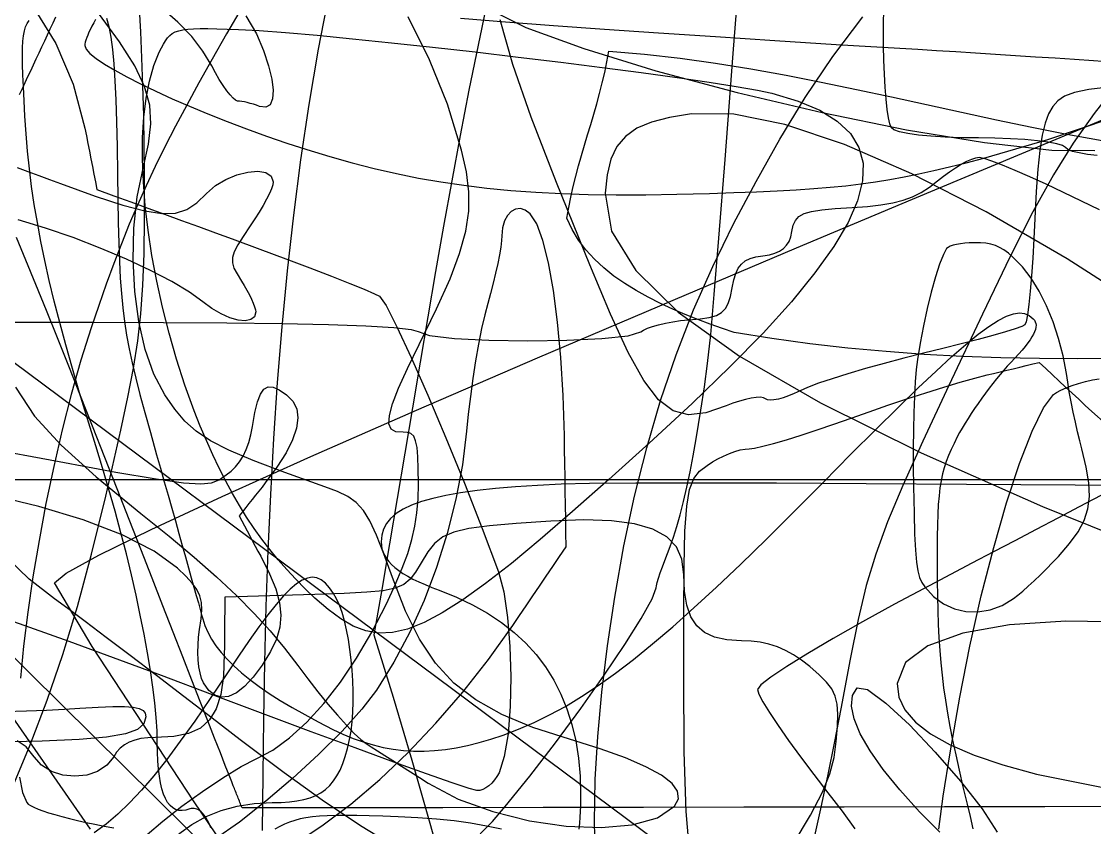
# Model space of a CAD drawing. Extents: x -75 to 75, y -75 to 75.
# Drawn here: x -56.88 to -23.46, y -10.71 to 14.38 of the extents above; entities that cross this region are included whole.
import ezdxf

# ---------------------------------------------------------------- set-up
doc = ezdxf.new("R2010")
doc.units = 0
for name, color, linetype in [('butterfly', 7, 'CONTINUOUS'), ('cat', 7, 'CONTINUOUS'), ('crosshair', 7, 'CONTINUOUS'), ('crown', 7, 'CONTINUOUS'), ('darth', 7, 'CONTINUOUS'), ('fallout', 7, 'CONTINUOUS'), ('heart', 7, 'CONTINUOUS'), ('hellokitty', 7, 'CONTINUOUS'), ('ironman', 7, 'CONTINUOUS'), ('jackskellington', 7, 'CONTINUOUS'), ('m4', 7, 'CONTINUOUS'), ('mushroom', 7, 'CONTINUOUS'), ('nes', 7, 'CONTINUOUS'), ('skullbones', 7, 'CONTINUOUS'), ('star', 7, 'CONTINUOUS'), ('stormtrooper', 7, 'CONTINUOUS')]:
    doc.layers.add(name, color=color, linetype=linetype)

msp = doc.modelspace()

# ---------------------------------------------------------------- linework, layer by layer
at = {"layer": 'butterfly', "color": 7}
for points in [[(-44.215016, -9.323375), (-43.274702, -9.820094), (-42.201143, -10.212646), (-41.058307, -10.495018), (-39.910151, -10.661204), (-38.820638, -10.705194), (-37.853724, -10.620987), (-37.073374, -10.402573), (-36.54355, -10.043939), (-36.417137, -9.81425), (-36.441267, -9.577231), (-36.617029, -9.332169), (-36.94555, -9.078361), (-37.427936, -8.815095), (-38.065292, -8.541664), (-38.858735, -8.257362), (-39.809372, -7.96148), (-40.951827, -7.590463), (-41.916914, -7.189501), (-42.728645, -6.736704), (-43.411021, -6.210176), (-43.98805, -5.588014), (-44.483737, -4.848332), (-44.922093, -3.969227), (-45.327121, -2.928806), (-45.593852, -2.183663), (-45.819356, -1.604456), (-46.023767, -1.164153), (-46.227235, -0.835714), (-46.449903, -0.592099), (-46.711904, -0.406267), (-47.033392, -0.251178), (-47.4345, -0.099799), (-48.679885, 0.347035), (-49.658422, 0.717406), (-50.414544, 1.036882), (-50.992667, 1.331019), (-51.437221, 1.625383), (-51.792629, 1.945541), (-52.103311, 2.317056), (-52.413699, 2.765493), (-52.752086, 3.405192), (-53.023033, 4.173409), (-53.223818, 5.041053), (-53.351698, 5.979041), (-53.403949, 6.95829), (-53.377815, 7.949712), (-53.270602, 8.924222), (-53.079563, 9.852739), (-52.916636, 10.566397), (-52.844141, 11.190865), (-52.880252, 11.773656), (-53.043139, 12.362265), (-53.350978, 13.004199), (-53.821937, 13.746965), (-54.474189, 14.638065)], [(-21.616908, 5.270785), (-24.315873, 6.993396), (-26.832946, 8.454063), (-29.148704, 9.643542), (-31.243722, 10.552591), (-33.098579, 11.171964), (-34.693843, 11.492425), (-36.010096, 11.50473), (-36.694793, 11.396503), (-37.258501, 11.250628), (-37.711939, 11.057241), (-38.065843, 10.806495), (-38.330928, 10.488535), (-38.517926, 10.093503), (-38.637557, 9.611555), (-38.700546, 9.032824), (-38.499841, 7.85784), (-37.746367, 6.628869), (-36.422711, 5.334782), (-34.511451, 3.964457), (-31.995169, 2.506766), (-28.856443, 0.950587), (-25.077864, -0.715213), (-20.642006, -2.501753)], [(-57.067526, 2.999125), (-56.468312, 2.099979), (-55.643509, 1.194712), (-54.553, 0.209417), (-53.156677, -0.929801), (-52.28104, -1.636474), (-51.500312, -2.291625), (-50.804809, -2.904642), (-50.184829, -3.484917), (-49.63068, -4.04184), (-49.132671, -4.584799), (-48.681098, -5.12318), (-48.266277, -5.666379), (-47.956964, -6.081183), (-47.64287, -6.48414), (-47.332691, -6.86529), (-47.03513, -7.214672), (-46.758894, -7.522323), (-46.512669, -7.778279), (-46.305168, -7.972583), (-46.145083, -8.095265), (-45.988901, -8.193439), (-45.792576, -8.317501), (-45.56403, -8.462408), (-45.311179, -8.623128), (-45.041933, -8.794623), (-44.764209, -8.971853), (-44.485933, -9.149783), (-44.215016, -9.323375)], [(-45.179643, -11.351765), (-46.265727, -10.690916), (-47.434988, -9.912034), (-48.698624, -9.008658), (-50.067837, -7.974336), (-50.939954, -7.302), (-51.816587, -6.629386), (-52.674043, -5.974458), (-53.488632, -5.355181), (-54.236662, -4.789526), (-54.894438, -4.295453), (-55.438263, -3.890936), (-55.844448, -3.593936), (-56.636895, -2.975017), (-57.287027, -2.343221)], [(-22.319277, -4.315542), (-24.34939, -4.285945), (-26.109507, -4.401797), (-27.557412, -4.658202), (-28.650878, -5.050254), (-29.347691, -5.573059), (-29.605622, -6.221713), (-29.552807, -6.64646), (-29.363278, -7.048712), (-29.035451, -7.429503), (-28.567758, -7.789858), (-27.958603, -8.130811), (-27.206412, -8.453391), (-26.3096, -8.758623), (-25.266581, -9.047469)], [(-25.266581, -9.047469), (-22.411133, -9.617247)]]:
    msp.add_lwpolyline(points, dxfattribs=at)
at = {"layer": 'cat', "color": 7}
msp.add_lwpolyline([(-38.998469, -11.848863), (-39.031048, -10.536595), (-39.007991, -9.216607), (-38.9313, -7.873026), (-38.80314, -6.489985), (-38.625625, -5.051611), (-38.400863, -3.542038), (-38.117791, -1.943645), (-37.786064, -0.391882), (-37.404325, 1.115898), (-36.97119, 2.582328), (-36.485299, 4.01007), (-35.94527, 5.40175), (-35.349747, 6.760012), (-34.697351, 8.087498), (-33.999407, 9.403063), (-33.25999, 10.716291), (-32.466847, 12.015922), (-31.607715, 13.290725), (-30.670348, 14.529446)], dxfattribs=at)
at = {"layer": 'crosshair', "color": 7}
msp.add_lwpolyline([(-74.87924, 0.120769), (-37.439611, 0.120769), (0.000016, 0.120769), (37.439642, 0.120769), (74.879271, 0.120769)], dxfattribs=at)
at = {"layer": 'crown', "color": 7}
for points in [[(-54.56785, 14.441765), (-54.62706, 14.337213), (-54.68171, 14.235907), (-54.731404, 14.138602), (-54.775755, 14.04605), (-54.814363, 13.958996), (-54.846832, 13.87819), (-54.872769, 13.804389), (-54.89179, 13.738335), (-54.903503, 13.680779), (-54.90751, 13.632476), (-54.866427, 13.522624), (-54.746926, 13.388128), (-54.554625, 13.231622), (-54.29515, 13.055741), (-53.974122, 12.863113), (-53.597161, 12.656371), (-53.169882, 12.438154), (-52.697919, 12.211084), (-52.186882, 11.977802), (-51.642399, 11.740938), (-51.070087, 11.503121), (-50.475569, 11.266988), (-49.86447, 11.035171), (-49.242401, 10.810302), (-48.614996, 10.595009), (-47.987867, 10.391933), (-47.278965, 10.177247), (-46.581455, 9.982149), (-45.890761, 9.806133), (-45.202306, 9.648709), (-44.511516, 9.509373), (-43.813815, 9.387634), (-43.104621, 9.282989), (-42.379364, 9.194941), (-41.633467, 9.122997), (-40.862349, 9.066654), (-40.061439, 9.025413), (-39.22616, 8.998771), (-38.351934, 8.986241), (-37.434187, 8.987369), (-36.468338, 9.001565), (-35.449818, 9.028376), (-34.687708, 9.053917), (-33.989027, 9.080983), (-33.346695, 9.110475), (-32.753644, 9.143292), (-32.202797, 9.180356), (-31.687084, 9.222588), (-31.199427, 9.270887), (-30.732753, 9.326174), (-30.279986, 9.389356), (-29.834058, 9.461345), (-29.38789, 9.543054), (-28.93441, 9.635391), (-28.466545, 9.739272), (-27.977222, 9.855601), (-27.459363, 9.985299), (-26.905898, 10.129269), (-24.915091, 10.703667), (-22.971781, 11.362492)], [(-50.279946, -9.406983), (-50.327137, -9.287064), (-50.410948, -9.07356), (-50.529326, -8.771709), (-50.680225, -8.38675), (-50.861592, -7.923917), (-51.071374, -7.388445), (-51.307523, -6.785579), (-51.567983, -6.120553), (-51.850711, -5.398603), (-52.153642, -4.62497), (-52.474741, -3.804895), (-52.811942, -2.943603), (-53.16321, -2.046343), (-53.526478, -1.118348), (-53.899703, -0.16486), (-54.28083, 0.808891), (-54.66264, 1.781167), (-55.037866, 2.730339), (-55.404391, 3.651309), (-55.760092, 4.538986), (-56.102854, 5.38828), (-56.430556, 6.1941), (-56.741083, 6.951353), (-57.032311, 7.654945)], [(-21.884732, -10.055581), (-25.009384, -10.060435), (-28.134036, -10.065289), (-31.258688, -10.070143), (-34.383339, -10.074997), (-37.507994, -10.079852), (-40.632645, -10.084706), (-43.757297, -10.08956), (-46.881948, -10.094414), (-50.0066, -10.099269), (-50.023674, -10.05601), (-50.040749, -10.012748), (-50.057823, -9.969489), (-50.074898, -9.92623), (-50.091972, -9.882968), (-50.109047, -9.839709), (-50.126121, -9.79645), (-50.143196, -9.753191), (-50.16027, -9.709926), (-50.177344, -9.666667), (-50.194419, -9.623408), (-50.211493, -9.580146), (-50.228568, -9.536887), (-50.245642, -9.493628), (-50.262717, -9.450366), (-50.279946, -9.406983)]]:
    msp.add_lwpolyline(points, dxfattribs=at)
at = {"layer": 'darth', "color": 7}
for points in [[(-57.876804, -11.049587), (-57.199719, -9.550744), (-56.604146, -8.132905), (-56.072862, -6.74267), (-55.588659, -5.32664), (-55.134321, -3.831418), (-54.692632, -2.203605), (-54.246376, -0.389805), (-53.778342, 1.663381), (-53.560808, 2.684077), (-53.388596, 3.594394), (-53.257001, 4.445014), (-53.161317, 5.286621), (-53.096837, 6.1699), (-53.058859, 7.145531), (-53.042659, 8.2642), (-53.043506, 9.576593), (-53.052904, 10.512202), (-53.070232, 11.45391), (-53.094503, 12.376178), (-53.124738, 13.253474), (-53.159934, 14.060263), (-53.199098, 14.771012)], [(-22.718058, 12.472447), (-23.465443, 11.51844), (-24.119373, 10.596654), (-24.73739, 9.609263), (-25.377034, 8.458431), (-26.095849, 7.046335), (-26.951374, 5.27514), (-28.001152, 3.047018), (-28.806198, 1.319304), (-29.429574, -0.059557), (-29.907057, -1.196724), (-30.274437, -2.199363), (-30.567488, -3.174639), (-30.821999, -4.22971), (-31.073747, -5.471744), (-31.358517, -7.007902), (-31.55213, -8.026143), (-31.772605, -9.109052), (-32.012263, -10.223424), (-32.263435, -11.336043)], [(-28.310242, -10.753561), (-28.176244, -9.731259), (-27.957815, -8.380496), (-27.654188, -6.646144), (-27.345172, -5.064783), (-26.988292, -3.495125), (-26.599614, -1.989102), (-26.195202, -0.598644), (-25.791123, 0.624318), (-25.40344, 1.627861), (-25.048219, 2.360047), (-24.741525, 2.76895), (-24.641476, 2.837815), (-24.507117, 2.908718), (-24.344323, 2.979629), (-24.158966, 3.048522), (-23.956922, 3.113368), (-23.744063, 3.172138), (-23.526265, 3.222808), (-23.309401, 3.263347)]]:
    msp.add_lwpolyline(points, dxfattribs=at)
at = {"layer": 'fallout', "color": 7}
for points in [[(-49.887499, 14.561744), (-49.561874, 14.000647), (-49.344665, 13.479207), (-49.18526, 13.005206), (-49.084095, 12.589027), (-49.0416, 12.241056), (-49.058223, 11.971683), (-49.134387, 11.79129), (-49.270528, 11.710266), (-49.467087, 11.738999), (-49.559151, 11.772403), (-49.654745, 11.803563), (-49.751082, 11.8318), (-49.845372, 11.856438), (-49.934834, 11.876786), (-50.016678, 11.892167), (-50.088123, 11.901904), (-50.146376, 11.90529), (-50.207235, 11.927727), (-50.286138, 11.992043), (-50.379782, 12.093719), (-50.484854, 12.228251), (-50.598047, 12.391128), (-50.71605, 12.57784), (-50.835552, 12.783876), (-50.953244, 13.004732), (-51.225379, 13.460157), (-51.575575, 13.910443), (-52.00661, 14.357818), (-52.521254, 14.804511)], [(-42.371196, 14.795142), (-41.166737, 14.199006), (-39.364107, 13.536634), (-37.120505, 12.847489), (-34.593129, 12.171037), (-31.939165, 11.546738), (-29.315819, 11.014058), (-26.880278, 10.612461), (-24.78974, 10.381406), (-23.449406, 10.365856)], [(-52.962034, -10.919333), (-52.473866, -10.505491), (-51.883254, -10.047224), (-51.243763, -9.584631), (-50.60895, -9.157798), (-50.032364, -8.806826), (-49.567567, -8.571797), (-49.052229, -8.30085), (-48.525323, -7.918204), (-47.993873, -7.432223), (-47.464901, -6.851263), (-46.945417, -6.183684), (-46.442449, -5.437844), (-45.963013, -4.622097), (-45.51413, -3.744809), (-45.241599, -3.156351), (-45.020907, -2.638642), (-44.847239, -2.173704), (-44.715797, -1.743558), (-44.621766, -1.330221), (-44.560346, -0.91571), (-44.526725, -0.482055), (-44.516085, -0.011266), (-44.519331, 0.460457), (-44.532482, 0.833978), (-44.558672, 1.119686), (-44.600969, 1.327957), (-44.662471, 1.469178), (-44.746268, 1.553729), (-44.855446, 1.59199), (-44.993097, 1.59453), (-45.218505, 1.60596), (-45.365684, 1.689535), (-45.432591, 1.856342), (-45.417181, 2.117468), (-45.317455, 2.484001), (-45.131361, 2.967033), (-44.856863, 3.577646), (-44.491933, 4.326932), (-43.949078, 5.440621), (-43.53159, 6.372544), (-43.230786, 7.162498), (-43.037997, 7.850279), (-42.944548, 8.475692), (-42.941725, 9.07853), (-43.020928, 9.698598), (-43.173441, 10.375686), (-43.611275, 11.803482), (-44.170019, 13.192915), (-44.837737, 14.526054)], [(-57.016687, 9.833441), (-56.678779, 9.709317), (-56.340869, 9.585192), (-56.002959, 9.461065), (-55.665051, 9.336941), (-54.583976, 8.948787), (-53.719888, 8.665314), (-53.037432, 8.484133), (-52.501261, 8.402845), (-52.076014, 8.419073), (-51.726341, 8.530401), (-51.41689, 8.734448), (-51.112307, 9.028819), (-50.834606, 9.271855), (-50.510714, 9.467023), (-50.166287, 9.609912), (-49.826966, 9.69612), (-49.518401, 9.721238), (-49.266246, 9.680857), (-49.096143, 9.57057), (-49.03374, 9.385972), (-49.048416, 9.298963), (-49.090487, 9.176848), (-49.156993, 9.025221), (-49.244992, 8.849693), (-49.351531, 8.65586), (-49.47366, 8.449316), (-49.608432, 8.235671), (-49.752896, 8.020521), (-49.978352, 7.689937), (-50.143704, 7.426788), (-50.251685, 7.213916), (-50.305036, 7.034163), (-50.306447, 6.870381), (-50.25874, 6.705411), (-50.164613, 6.522099), (-50.026799, 6.303289), (-49.937362, 6.161007), (-49.853929, 6.017082), (-49.778322, 5.875463), (-49.712366, 5.740101), (-49.657886, 5.614947), (-49.616713, 5.503949), (-49.590664, 5.411055), (-49.581576, 5.340223), (-49.622459, 5.192121), (-49.736409, 5.102544), (-49.910413, 5.068996), (-50.131438, 5.089006), (-50.38646, 5.16005), (-50.662451, 5.279652), (-50.946386, 5.445325), (-51.225283, 5.654621)], [(-48.417367, -11.244052), (-47.520583, -10.655924), (-46.619321, -9.975746), (-45.721688, -9.211618), (-44.835803, -8.371628), (-43.969779, -7.463869), (-43.131729, -6.496445), (-42.329766, -5.477439), (-41.571999, -4.414949), (-41.364888, -4.109342), (-41.157773, -3.803732), (-40.950662, -3.498125), (-40.743547, -3.192515), (-40.536436, -2.886902), (-40.329321, -2.581295), (-40.122207, -2.275685), (-39.915095, -1.970075), (-39.921728, -1.536754), (-39.92836, -1.10343), (-39.934992, -0.670108), (-39.941624, -0.23679), (-39.948256, 0.196534), (-39.954889, 0.629855), (-39.961521, 1.063179), (-39.968153, 1.4965), (-40.005996, 2.744261), (-40.078208, 3.927785), (-40.181248, 5.024207), (-40.311589, 6.010656), (-40.465691, 6.864277), (-40.640023, 7.562192), (-40.831045, 8.081546), (-41.035227, 8.399464), (-41.186673, 8.512835), (-41.339313, 8.559018), (-41.486622, 8.543129), (-41.62206, 8.470273), (-41.739092, 8.345568), (-41.831189, 8.174126), (-41.891816, 7.96106), (-41.914451, 7.71148), (-41.924159, 7.56016), (-41.950575, 7.359546), (-41.991895, 7.118277), (-42.046308, 6.844998), (-42.111995, 6.548349), (-42.187142, 6.23697), (-42.269926, 5.919504), (-42.358536, 5.604592), (-42.4515, 5.251608), (-42.546753, 4.825032), (-42.641602, 4.341148), (-42.733358, 3.816254), (-42.81932, 3.266643), (-42.896796, 2.708605), (-42.963092, 2.158433), (-43.01551, 1.632413), (-43.144663, 0.578056), (-43.34611, -0.488942), (-43.615342, -1.55564), (-43.947859, -2.609082), (-44.339157, -3.636332), (-44.784732, -4.62444), (-45.28008, -5.560458), (-45.8207, -6.431447), (-46.27681, -7.025344), (-46.891939, -7.705615), (-47.623513, -8.434586), (-48.428969, -9.174584), (-49.265738, -9.887938), (-50.091247, -10.536976), (-50.862933, -11.084027)], [(-51.225283, 5.654621), (-51.641129, 5.95862), (-52.194011, 6.289379), (-52.858729, 6.63571), (-53.610089, 6.986425), (-54.422901, 7.330344), (-55.271966, 7.65626), (-56.132098, 7.953), (-56.978093, 8.20937)], [(-58.073838, 1.121715), (-55.702917, 0.681304), (-53.939581, 0.358834), (-52.683455, 0.142962), (-51.83415, 0.022352), (-51.291287, -0.014345), (-50.954491, 0.021531), (-50.723371, 0.118635), (-50.497548, 0.265628), (-50.347711, 0.379659), (-50.210946, 0.516537), (-50.08762, 0.675598), (-49.978087, 0.856163), (-49.882707, 1.057574), (-49.801839, 1.279161), (-49.735844, 1.520255), (-49.685073, 1.780182), (-49.607422, 2.212865), (-49.525448, 2.546426), (-49.433435, 2.786149), (-49.325668, 2.937315), (-49.196433, 3.005209), (-49.040014, 2.995106), (-48.850694, 2.912299), (-48.622757, 2.762069), (-48.423793, 2.565806), (-48.305435, 2.327114), (-48.267631, 2.046238), (-48.31032, 1.723415), (-48.433442, 1.358892), (-48.636944, 0.952901), (-48.920764, 0.505686), (-49.284845, 0.017486), (-49.38627, -0.11014), (-49.487698, -0.237769), (-49.589123, -0.365396), (-49.690548, -0.49302), (-49.791973, -0.620649), (-49.893401, -0.748276), (-49.994823, -0.875902), (-50.096248, -1.003531), (-50.012719, -1.160628), (-49.929189, -1.317727), (-49.84566, -1.474826), (-49.762128, -1.631925), (-49.678598, -1.789021), (-49.595069, -1.94612), (-49.51154, -2.103219), (-49.428008, -2.260315), (-49.155257, -2.805836), (-48.959344, -3.282908), (-48.840063, -3.708417), (-48.797204, -4.09923), (-48.830557, -4.472232), (-48.939907, -4.844291), (-49.125051, -5.232298), (-49.385773, -5.653126), (-49.661741, -6.025769), (-49.928534, -6.312843), (-50.18392, -6.513666), (-50.42566, -6.627577), (-50.65152, -6.653908), (-50.859269, -6.59198), (-51.046668, -6.441127), (-51.211511, -6.200713)], [(-51.211511, -6.200713), (-51.269375, -6.064546), (-51.315871, -5.896813), (-51.350579, -5.703192), (-51.373072, -5.489355), (-51.38295, -5.260986), (-51.379789, -5.023759), (-51.363194, -4.783351), (-51.332723, -4.545434), (-51.284988, -4.209192), (-51.264188, -3.932123), (-51.275956, -3.698621), (-51.325941, -3.49309), (-51.419757, -3.299923), (-51.563024, -3.103519), (-51.761376, -2.888276), (-52.020436, -2.638589), (-52.747463, -2.107108), (-53.741568, -1.600265), (-54.955036, -1.130848), (-56.340144, -0.711637), (-57.849183, -0.355419)], [(-57.396784, -7.09356), (-56.723684, -7.073268), (-56.096092, -7.050013), (-55.534786, -7.02433), (-55.060562, -6.996814), (-54.490476, -6.96258), (-54.031577, -6.944716), (-53.673028, -6.944586), (-53.40398, -6.963579), (-53.213593, -7.003079), (-53.091029, -7.064462), (-53.025441, -7.149109), (-53.005996, -7.258406), (-53.063078, -7.477272), (-53.260405, -7.65282), (-53.637104, -7.789844), (-54.232305, -7.893152), (-55.08513, -7.96754), (-56.234711, -8.017812), (-57.720168, -8.048766)]]:
    msp.add_lwpolyline(points, dxfattribs=at)
at = {"layer": 'heart', "color": 7}
msp.add_lwpolyline([(-11.138943, 64.20997), (-24.615054, 72.606081), (-28.866028, 74.149483), (-35.462972, 74.810942), (-38.479222, 74.890317), (-39.361166, 74.890317), (-44.38825, 74.193581), (-48.66568, 73.161706), (-54.53943, 70.480595), (-64.170264, 62.807678), (-72.098944, 50.037122), (-74.674222, 35.096983), (-72.733944, 22.070664), (-71.825541, 18.578164), (-70.42325, 14.935733), (-68.650541, 10.966998), (-58.605194, -3.937892), (-43.850264, -18.525253)], dxfattribs=at)
at = {"layer": 'hellokitty', "color": 7}
for points in [[(-50.002203, 14.830735), (-50.489739, 13.995106), (-50.938455, 13.212846), (-51.351581, 12.477239), (-51.732347, 11.78157), (-52.08399, 11.119118), (-52.409739, 10.483167), (-52.712829, 9.867003), (-52.99649, 9.263902), (-53.263961, 8.667155), (-53.518466, 8.070037), (-53.763243, 7.465833), (-54.001526, 6.847829), (-54.236541, 6.209304), (-54.471528, 5.543539), (-54.709715, 4.843822), (-55.027316, 3.839182), (-55.328676, 2.775644), (-55.611765, 1.668148), (-55.874564, 0.531633), (-56.115054, -0.618967), (-56.331214, -1.768706), (-56.521014, -2.902653), (-56.682442, -4.005868), (-56.81347, -5.063411), (-56.912075, -6.060344)], [(-56.937851, 12.106608), (-56.850703, 12.292446), (-56.763553, 12.478281), (-56.676403, 12.664115), (-56.589253, 12.84995), (-56.502102, 13.035788), (-56.414955, 13.221623), (-56.327805, 13.407458), (-56.240655, 13.593293), (-56.153504, 13.77913), (-56.066354, 13.964965), (-55.979204, 14.1508), (-55.892057, 14.336635), (-55.804906, 14.522473)], [(-56.941881, -9.143215), (-56.848059, -9.613028), (-56.709685, -9.932599), (-56.665376, -9.977368), (-56.591299, -10.025713), (-56.489151, -10.077173), (-56.360647, -10.131295), (-56.207485, -10.187621), (-56.031373, -10.245697), (-55.834018, -10.305065), (-55.617124, -10.365272), (-55.382394, -10.425856), (-55.131538, -10.486365), (-54.866261, -10.546342), (-54.588266, -10.605333), (-54.299259, -10.66288), (-54.000945, -10.718526)]]:
    msp.add_lwpolyline(points, dxfattribs=at)
at = {"layer": 'ironman', "color": 7}
for points in [[(-49.369813, -10.804869), (-49.355477, -9.062686), (-49.332871, -7.319103), (-49.299836, -5.574642), (-49.254201, -3.829829), (-49.193794, -2.08519), (-49.116443, -0.341246), (-49.019971, 1.401479), (-48.902211, 3.14246), (-48.76099, 4.881169), (-48.594134, 6.617087), (-48.399469, 8.349686), (-48.174825, 10.078446), (-47.918031, 11.802838), (-47.626911, 13.522342), (-47.299296, 15.236433)], [(-42.360895, 15.049398), (-42.657237, 13.64663), (-42.941209, 12.241406), (-43.214239, 10.83402), (-43.477767, 9.424757), (-43.733226, 8.013909), (-43.98205, 6.601765), (-44.225676, 5.188613), (-44.465536, 3.774748), (-44.703066, 2.360453), (-44.939701, 0.94602), (-45.176875, -0.46826), (-45.416024, -1.8821), (-45.65858, -3.29521), (-45.905979, -4.7073), (-45.301264, -6.651371), (-44.722867, -8.606841), (-44.162972, -10.570512), (-43.613761, -12.539181)], [(-22.780839, 3.887196), (-23.978302, 3.880733), (-25.17535, 3.888946), (-26.371518, 3.91364), (-27.566341, 3.956651), (-28.759356, 4.019781), (-29.950097, 4.104843), (-31.138103, 4.213651), (-32.322905, 4.34802), (-33.504042, 4.509762), (-34.68105, 4.700688), (-35.048633, 4.828134), (-35.427231, 4.963803), (-35.813283, 5.108646), (-36.203221, 5.263608), (-36.593484, 5.429637), (-36.980512, 5.607679), (-37.360741, 5.798682), (-37.730605, 6.003595), (-38.086546, 6.223364), (-38.425001, 6.458935), (-38.742403, 6.711256), (-39.035194, 6.981275), (-39.299809, 7.269937), (-39.532684, 7.578192), (-39.730259, 7.906989), (-39.88897, 8.257269), (-39.834941, 8.588527), (-39.770535, 8.917294), (-39.697197, 9.243915), (-39.616363, 9.568742), (-39.529475, 9.892115), (-39.437973, 10.214384), (-39.343296, 10.535895), (-39.246883, 10.856996), (-39.150177, 11.178035), (-39.054617, 11.499356), (-38.961641, 11.821307), (-38.872693, 12.144234), (-38.789209, 12.468485), (-38.712631, 12.794409), (-38.644398, 13.122346), (-38.585953, 13.45265), (-37.472691, 13.359881), (-36.364353, 13.235003), (-35.260317, 13.081993), (-34.159949, 12.904828), (-33.062621, 12.707479), (-31.967706, 12.493924), (-30.874575, 12.268135), (-29.782598, 12.034091), (-28.691146, 11.795763), (-27.599589, 11.55713), (-26.507301, 11.322163), (-25.413652, 11.094836), (-24.318013, 10.87913), (-23.219755, 10.679015)]]:
    msp.add_lwpolyline(points, dxfattribs=at)
at = {"layer": 'jackskellington', "color": 7}
for points in [[(-42.593647, -10.907265), (-42.212455, -10.515795), (-41.810432, -10.055685), (-41.043448, -9.108841), (-40.247144, -8.07212), (-39.461866, -7.004056), (-38.727973, -5.963181), (-38.085807, -5.008022), (-37.575727, -4.197113), (-37.238076, -3.588983), (-37.113213, -3.242163), (-37.103307, -3.180529), (-37.076919, -3.079996), (-37.035864, -2.945844), (-36.981932, -2.783352), (-36.916927, -2.597793), (-36.842646, -2.394447), (-36.760892, -2.178592), (-36.673465, -1.955504), (-36.56939, -1.671935), (-36.464404, -1.342187), (-36.35944, -0.970133), (-36.255432, -0.559647), (-36.153319, -0.114602), (-36.054024, 0.361129), (-35.958489, 0.863668), (-35.867645, 1.389143), (-35.719055, 2.286347), (-35.604707, 3.012307), (-35.508032, 3.738705), (-35.41246, 4.637227), (-35.30142, 5.879558), (-35.158344, 7.637382), (-34.966664, 10.082383), (-34.709811, 13.386252), (-34.576199, 15.102998)], [(-25.979094, -3.579272), (-25.848288, -3.47822), (-25.693627, -3.348632), (-25.52083, -3.19587), (-25.335615, -3.025292), (-25.1437, -2.842266), (-24.950804, -2.652149), (-24.762644, -2.460303), (-24.584939, -2.272089), (-24.234995, -1.870326), (-23.967327, -1.501854), (-23.777795, -1.14762), (-23.662258, -0.788571), (-23.616577, -0.405658), (-23.636612, 0.020176), (-23.718223, 0.507983), (-23.857271, 1.076816), (-23.921293, 1.325448), (-23.988073, 1.606172), (-24.055646, 1.909349), (-24.122045, 2.225356), (-24.185305, 2.544558), (-24.24346, 2.857322), (-24.294545, 3.15402), (-24.336592, 3.425018), (-24.437245, 3.976522), (-24.576251, 4.517181), (-24.74955, 5.038118), (-24.953082, 5.530463), (-25.18279, 5.985335), (-25.434612, 6.393863), (-25.70449, 6.747169), (-25.988365, 7.036379), (-26.141928, 7.165648), (-26.281531, 7.269192), (-26.414156, 7.349628), (-26.546783, 7.409572), (-26.686395, 7.451643), (-26.839972, 7.478454), (-27.014497, 7.492622), (-27.216949, 7.49677), (-27.362118, 7.493102), (-27.502783, 7.482546), (-27.635588, 7.465811), (-27.757177, 7.443656), (-27.864193, 7.416789), (-27.953281, 7.385908), (-28.021082, 7.351745), (-28.064242, 7.315022), (-28.165341, 7.13175), (-28.282917, 6.828725), (-28.410543, 6.430335), (-28.541791, 5.960959), (-28.670236, 5.444984), (-28.789452, 4.906795), (-28.893011, 4.370773), (-28.974486, 3.861308), (-29.010283, 3.547793), (-29.040907, 3.161425), (-29.066024, 2.712836), (-29.0853, 2.212662), (-29.098423, 1.671534), (-29.105027, 1.100091), (-29.104813, 0.508965), (-29.097447, -0.091211), (-29.080514, -0.924123), (-29.061943, -1.57603), (-29.03866, -2.074285), (-29.007531, -2.446223), (-28.965466, -2.719194), (-28.909357, -2.92054), (-28.836109, -3.077602), (-28.742612, -3.217728), (-28.472471, -3.516455), (-28.163583, -3.744996), (-27.824564, -3.902227), (-27.464033, -3.987015), (-27.090605, -3.998248), (-26.7129, -3.934779), (-26.339534, -3.795488), (-25.979094, -3.579272)]]:
    msp.add_lwpolyline(points, dxfattribs=at)
at = {"layer": 'm4', "color": 7}
for points in [[(-23.37859, 10.206807), (-23.679592, 10.243631), (-23.936967, 10.288214), (-24.14225, 10.339321), (-24.286972, 10.395718), (-24.362669, 10.456172), (-24.451515, 10.516624), (-24.633928, 10.573024), (-24.898797, 10.624131), (-25.235013, 10.668714), (-25.631467, 10.705538), (-26.077051, 10.733365), (-26.560654, 10.750976), (-27.071168, 10.757129), (-27.609755, 10.763253), (-28.106657, 10.781061), (-28.554418, 10.809633), (-28.945575, 10.848089), (-29.272673, 10.895536), (-29.528251, 10.95108), (-29.704848, 11.013832), (-29.795007, 11.082898), (-29.836141, 11.193585), (-29.875844, 11.384317), (-29.913157, 11.644664), (-29.947114, 11.964196), (-29.976747, 12.332487), (-30.001103, 12.739105), (-30.019193, 13.17362), (-30.030087, 13.625607), (-30.034405, 14.26449), (-30.023398, 14.788253)], [(-57.139103, 5.020524), (-55.895548, 5.021089), (-54.651989, 5.021653), (-52.453111, 5.017364), (-50.486776, 5.00297), (-48.769942, 4.978925), (-47.319565, 4.945738), (-46.152602, 4.903896), (-45.286004, 4.853892), (-44.736729, 4.796214), (-44.521735, 4.731357), (-44.17283, 4.607568), (-43.394187, 4.518132), (-42.326724, 4.463319), (-41.111356, 4.443394), (-39.888998, 4.458634), (-38.800572, 4.509313), (-37.98699, 4.595695), (-37.589172, 4.718056), (-37.507201, 4.776414), (-37.383285, 4.834622), (-37.223531, 4.891131), (-37.034044, 4.944404), (-36.820927, 4.992892), (-36.590286, 5.035056), (-36.348224, 5.069352), (-36.100848, 5.094244), (-35.740131, 5.12852), (-35.455575, 5.172809), (-35.236421, 5.235033), (-35.071914, 5.323115), (-34.951292, 5.444973), (-34.8638, 5.608532), (-34.79868, 5.821705), (-34.745174, 6.092421), (-34.695361, 6.335454), (-34.633391, 6.536408), (-34.5553, 6.699397), (-34.457126, 6.828528), (-34.334902, 6.927912), (-34.184666, 7.00166), (-34.002452, 7.053882), (-33.784297, 7.088691), (-33.586079, 7.120879), (-33.414375, 7.169009), (-33.26815, 7.233945), (-33.146368, 7.316557), (-33.047988, 7.417706), (-32.971974, 7.53826), (-32.917288, 7.679089), (-32.882894, 7.841053), (-32.842976, 8.03671), (-32.775773, 8.191949), (-32.667135, 8.312432), (-32.502912, 8.403827), (-32.268959, 8.471797), (-31.951126, 8.521999), (-31.535257, 8.560102), (-31.007211, 8.591767), (-30.52892, 8.624401), (-30.110865, 8.671518), (-29.743821, 8.735994), (-29.418559, 8.820703), (-29.125858, 8.928521), (-28.856494, 9.062322), (-28.601235, 9.224978), (-28.350862, 9.419364), (-28.166464, 9.567172), (-27.977545, 9.705066), (-27.789447, 9.830023), (-27.607514, 9.939031), (-27.437088, 10.029066), (-27.283511, 10.097115), (-27.152127, 10.140157), (-27.048278, 10.155171), (-26.906324, 10.127542), (-26.66573, 10.048325), (-26.339498, 9.923083), (-25.940626, 9.75737), (-25.482115, 9.556747), (-24.976965, 9.326761), (-24.438176, 9.072973), (-23.878747, 8.800933), (-23.313367, 8.528894)], [(-32.846481, -11.229253), (-32.300847, -10.319077), (-31.930086, -9.608831), (-31.697653, -9.033894), (-31.56701, -8.529647), (-31.501611, -8.031477), (-31.465111, -7.554804), (-31.453257, -7.174154), (-31.47369, -6.867962), (-31.534058, -6.614668), (-31.641991, -6.392706), (-31.805121, -6.180509), (-32.031088, -5.956512), (-32.327525, -5.699153), (-32.580207, -5.500195), (-32.830327, -5.331694), (-33.081084, -5.19244), (-33.335674, -5.081222), (-33.597294, -4.996829), (-33.869142, -4.938045), (-34.154415, -4.903665), (-34.456308, -4.892489), (-34.910847, -4.865875), (-35.291166, -4.782775), (-35.601464, -4.638373), (-35.845936, -4.427838), (-36.028777, -4.146336), (-36.154182, -3.789034), (-36.226349, -3.351104), (-36.249463, -2.827714), (-36.306622, -2.358432), (-36.482378, -1.969256), (-36.78316, -1.65761), (-37.215386, -1.42093), (-37.785477, -1.256642), (-38.499864, -1.16218), (-39.364965, -1.134974), (-40.387202, -1.172453), (-41.468144, -1.244487), (-42.305972, -1.316953), (-42.940004, -1.40243), (-43.409565, -1.513484), (-43.753981, -1.662692), (-44.01257, -1.862627), (-44.224657, -2.125861), (-44.429564, -2.464971), (-44.601632, -2.758434), (-44.76853, -2.981161), (-44.967378, -3.144212), (-45.235292, -3.258651), (-45.609389, -3.335531), (-46.126787, -3.385919), (-46.824601, -3.420872), (-47.739952, -3.451454), (-48.090497, -3.462319), (-48.441046, -3.473156), (-48.791591, -3.483994), (-49.142139, -3.494831), (-49.492685, -3.505697), (-49.84323, -3.516534), (-50.193778, -3.5274), (-50.544324, -3.538237), (-50.546299, -3.758971), (-50.548275, -3.979703), (-50.55025, -4.200438), (-50.552226, -4.421172), (-50.554201, -4.641904), (-50.556177, -4.862638), (-50.558152, -5.08337), (-50.560128, -5.304104), (-50.589553, -5.995625), (-50.670277, -6.562104), (-50.810628, -7.013665), (-51.01894, -7.360432), (-51.303541, -7.612518), (-51.672761, -7.780051), (-52.134931, -7.873148), (-52.698382, -7.901932), (-52.939902, -7.910822), (-53.157205, -7.937802), (-53.351238, -7.983293), (-53.522959, -8.047736), (-53.67331, -8.131573), (-53.803251, -8.235242), (-53.91373, -8.35918), (-54.0057, -8.503824), (-54.216159, -8.770355), (-54.504858, -8.960733), (-54.846849, -9.074963), (-55.21719, -9.113037), (-55.590931, -9.074963), (-55.943127, -8.960736), (-56.248831, -8.770355), (-56.483095, -8.503824), (-56.728659, -8.193264), (-57.016173, -8.010155)]]:
    msp.add_lwpolyline(points, dxfattribs=at)
at = {"layer": 'mushroom', "color": 7}
for points in [[(-20.478508, -0.087856), (-24.062993, -0.053789), (-27.447467, -0.025736), (-30.569634, -0.004343), (-33.367193, 0.009768), (-35.777845, 0.015977), (-37.739295, 0.013719), (-39.189242, 0.002232), (-40.06539, -0.019047), (-40.810262, -0.058403), (-41.494416, -0.104865), (-42.119604, -0.158996), (-42.687565, -0.221353), (-43.200052, -0.292495), (-43.658807, -0.372982), (-44.065582, -0.463375), (-44.422122, -0.56423), (-44.730173, -0.676106), (-44.991483, -0.799564), (-45.207798, -0.935163), (-45.380865, -1.083465), (-45.512431, -1.245023), (-45.604247, -1.420399), (-45.658052, -1.610154), (-45.675606, -1.814847), (-45.669228, -1.924132), (-45.649924, -2.030318), (-45.617395, -2.133634), (-45.571382, -2.234308), (-45.511604, -2.332569), (-45.437795, -2.428644), (-45.349674, -2.522762), (-45.246967, -2.61515), (-45.129408, -2.706037), (-44.996712, -2.795651), (-44.848613, -2.884218), (-44.684831, -2.971972), (-44.505095, -3.059134), (-44.309132, -3.145937), (-44.096663, -3.23261), (-43.86742, -3.319376), (-43.329662, -3.534221), (-42.827482, -3.772727), (-42.360757, -4.035072), (-41.929366, -4.321432), (-41.533185, -4.631981), (-41.172093, -4.966894), (-40.845971, -5.326355), (-40.554693, -5.710532), (-40.298141, -6.119605), (-40.076191, -6.553753), (-39.888719, -7.013149), (-39.735608, -7.497967), (-39.616733, -8.008389), (-39.531976, -8.544588), (-39.481207, -9.106744), (-39.464302, -9.695028), (-39.465995, -9.860034), (-39.470849, -10.031496), (-39.47878, -10.208046), (-39.489589, -10.388329), (-39.503107, -10.57098), (-39.519166, -10.754645)], [(-51.981642, -10.901567), (-51.571031, -10.608372), (-51.129528, -10.366364), (-50.657881, -10.17649), (-50.156844, -10.039697), (-49.627155, -9.956927), (-49.069571, -9.929128), (-48.79082, -9.923851), (-48.534611, -9.907369), (-48.299776, -9.878763), (-48.085152, -9.83707), (-47.889575, -9.781351), (-47.711876, -9.710651), (-47.550897, -9.624026), (-47.405471, -9.52053), (-47.274432, -9.399216), (-47.156616, -9.259135), (-47.050858, -9.099341), (-46.955998, -8.918888), (-46.870863, -8.716828), (-46.794296, -8.492213), (-46.725129, -8.244101), (-46.662199, -7.971539), (-46.614738, -7.705158), (-46.579714, -7.418335), (-46.556713, -7.114932), (-46.545283, -6.79881), (-46.545034, -6.473828), (-46.555533, -6.143848), (-46.576361, -5.812736), (-46.607098, -5.484345), (-46.647317, -5.162544), (-46.696602, -4.851191), (-46.754528, -4.554147), (-46.820678, -4.275272), (-46.894629, -4.018427), (-46.975957, -3.787476), (-47.064244, -3.58628), (-47.159068, -3.418699), (-47.286257, -3.241667), (-47.413946, -3.101374), (-47.544341, -2.999472), (-47.679638, -2.93762), (-47.822039, -2.917469), (-47.973748, -2.940668), (-48.136962, -3.008898), (-48.313885, -3.123796), (-48.506719, -3.287022), (-48.71766, -3.50023), (-48.94891, -3.765076), (-49.202673, -4.083214), (-49.48115, -4.4563), (-49.78654, -4.885992), (-50.121044, -5.373943), (-50.486863, -5.92181), (-51.003144, -6.694672), (-51.483277, -7.394064), (-51.932157, -8.024413), (-52.354672, -8.590145), (-52.755718, -9.095684), (-53.140187, -9.545458), (-53.512968, -9.943894), (-53.87896, -10.295422), (-54.243049, -10.604463), (-54.61013, -10.875447)]]:
    msp.add_lwpolyline(points, dxfattribs=at)
at = {"layer": 'nes', "color": 7}
for points in [[(-46.949611, -16.622878), (-51.495777, -9.902475), (-54.680358, -5.077257), (-55.852297, -3.092219), (-55.483915, -2.791787), (-54.468669, -2.233611), (-52.838573, -1.43232), (-50.625643, -0.402536), (-47.861895, 0.841113), (-44.579348, 2.284002), (-40.810016, 3.911504), (-36.585917, 5.708997), (-32.736883, 7.332924), (-29.129705, 8.848101), (-25.844501, 10.221355), (-22.96139, 11.419513)], [(-63.152189, -11.070311), (-63.191856, -9.97517), (-63.231525, -8.880032), (-63.271194, -7.784891), (-63.350168, -5.430732), (-63.398981, -3.515597), (-63.416451, -2.003211), (-63.401408, -0.857292), (-63.352663, -0.041566), (-63.269035, 0.480243), (-63.14935, 0.744415), (-62.992426, 0.787222), (-62.514062, 0.223077), (-61.374545, -1.320385), (-59.648381, -3.736653), (-57.410088, -6.919211), (-54.734169, -10.761545)], [(-23.26666, -0.374156), (-23.934811, -0.725339), (-24.602962, -1.076523), (-25.271114, -1.427706), (-25.939265, -1.778889), (-26.607416, -2.130072), (-27.275567, -2.481255), (-27.943718, -2.832439), (-28.61187, -3.183622), (-29.685609, -3.756533), (-30.687315, -4.307535), (-31.59506, -4.823387), (-32.386925, -5.290848), (-33.040983, -5.696675), (-33.535312, -6.027629), (-33.847986, -6.270467), (-33.957082, -6.411948), (-33.912226, -6.55318), (-33.783671, -6.795304), (-33.580426, -7.125135), (-33.311507, -7.529474), (-32.98593, -7.995133), (-32.612708, -8.508924), (-32.200856, -9.057648), (-31.759384, -9.628121), (-31.322907, -10.198123), (-30.925364, -10.745504)], [(-28.907492, -10.215352), (-29.523913, -9.534903), (-30.038909, -8.900208), (-30.449768, -8.316674), (-30.75377, -7.789703), (-30.948204, -7.324702), (-31.03035, -6.927077), (-30.997497, -6.60223), (-30.846923, -6.355571), (-30.529761, -6.413836), (-29.958408, -6.834017), (-29.224238, -7.515784), (-28.418638, -8.358813), (-27.632988, -9.262776), (-26.95867, -10.127353), (-26.487066, -10.852209)], [(-28.281198, -10.851157), (-28.907492, -10.215352)]]:
    msp.add_lwpolyline(points, dxfattribs=at)
at = {"layer": 'skullbones', "color": 7}
for points in [[(-56.513132, 14.839363), (-55.810616, 13.693386), (-55.269926, 12.431127), (-54.901524, 11.063343), (-54.8545, 10.824326), (-54.807477, 10.585306), (-54.760453, 10.346289), (-54.713429, 10.10727), (-54.666405, 9.868253), (-54.619381, 9.629233), (-54.572357, 9.390216), (-54.525333, 9.151197), (-53.998582, 8.958778), (-53.471832, 8.766358), (-52.945081, 8.573937), (-52.41833, 8.381517), (-51.891582, 8.189098), (-51.364831, 7.996679), (-50.83808, 7.804257), (-50.311329, 7.611838), (-49.457271, 7.297651), (-48.645913, 6.994946), (-47.896055, 6.711038), (-47.226497, 6.453237), (-46.656044, 6.22885), (-46.203495, 6.045194), (-45.887651, 5.909578), (-45.727315, 5.829314), (-45.523966, 5.539246), (-45.184119, 4.881146), (-44.738979, 3.927325), (-44.219752, 2.750092), (-43.657647, 1.421757), (-43.083872, 0.01463), (-42.52963, -1.398976), (-42.026132, -2.746756), (-41.858892, -3.375618), (-41.738194, -4.17037), (-41.664263, -5.069911), (-41.637311, -6.013137), (-41.657575, -6.938947), (-41.725249, -7.78624), (-41.840559, -8.493915), (-42.003732, -9.000865), (-42.068801, -9.117525), (-42.145486, -9.225291), (-42.230966, -9.321885), (-42.322417, -9.405022), (-42.417024, -9.472419), (-42.51196, -9.5218), (-42.604405, -9.550874), (-42.691541, -9.557365), (-42.932824, -9.491599), (-43.467065, -9.313587), (-44.260462, -9.03557), (-45.279223, -8.669788), (-46.489544, -8.228474), (-47.857627, -7.723866), (-49.349674, -7.168202), (-50.931891, -6.57372), (-50.931894, -6.57372), (-50.931894, -6.57372), (-50.931894, -6.57372), (-50.931897, -6.57372), (-50.931897, -6.57372), (-50.931899, -6.57372), (-50.931899, -6.57372), (-50.931885, -6.573754)], [(-23.024103, 12.336306), (-23.634616, 12.265268), (-24.078563, 12.172419), (-24.390479, 12.054764), (-24.604898, 11.909312), (-24.759008, 11.735932), (-24.889205, 11.50883), (-24.998163, 11.214298), (-25.088554, 10.838612), (-25.163051, 10.368063), (-25.224325, 9.788934), (-25.27505, 9.087508), (-25.317898, 8.25007), (-25.348993, 7.616148), (-25.384816, 7.017944), (-25.424096, 6.469033), (-25.465561, 5.982995), (-25.507939, 5.573412), (-25.549959, 5.253863), (-25.590351, 5.037929), (-25.627843, 4.939188), (-25.723354, 4.889943), (-25.930031, 4.81586), (-26.234943, 4.720576), (-26.625161, 4.607724), (-27.087752, 4.480935), (-27.609787, 4.343846), (-28.178336, 4.20009), (-28.780466, 4.053298), (-29.396831, 3.900808), (-30.006174, 3.740717), (-30.592708, 3.577804), (-31.14064, 3.416848), (-31.634176, 3.262624), (-32.057526, 3.119919), (-32.394903, 2.993506), (-32.630511, 2.888163), (-32.809437, 2.801518), (-32.984361, 2.728685), (-33.150883, 2.670691), (-33.304601, 2.628556), (-33.441118, 2.603297), (-33.556027, 2.595931), (-33.64493, 2.607502), (-33.703429, 2.639018), (-33.765109, 2.671084), (-33.863128, 2.684235), (-33.99245, 2.679381), (-34.148034, 2.657424), (-34.324843, 2.619285), (-34.517832, 2.565868), (-34.721964, 2.49809), (-34.932197, 2.416861), (-35.563104, 2.199967), (-36.104198, 2.13866), (-36.586005, 2.264529), (-37.039048, 2.609167), (-37.493852, 3.204168), (-37.980939, 4.081125), (-38.53084, 5.271629), (-39.174073, 6.807273), (-40.210616, 9.37188), (-41.000214, 11.406398), (-41.575852, 13.046685), (-41.970525, 14.4286)], [(-36.0493, -11.667106), (-36.175775, -10.208909), (-36.236704, -8.354548), (-36.254202, -6.019066), (-36.254253, -4.064446), (-36.24381, -2.574355), (-36.215029, -1.478173), (-36.160033, -0.705276), (-36.070946, -0.185039), (-35.939908, 0.153156), (-35.759043, 0.379939), (-35.520486, 0.565929), (-35.360116, 0.67019), (-35.188246, 0.767458), (-35.010228, 0.855602), (-34.831418, 0.932496), (-34.657165, 0.996005), (-34.492827, 1.044005), (-34.343755, 1.074366), (-34.215301, 1.08495), (-34.048652, 1.104367), (-33.790108, 1.160038), (-33.452697, 1.248054), (-33.04945, 1.364511), (-32.593393, 1.505503), (-32.097559, 1.667126), (-31.574974, 1.845482), (-31.03867, 2.036662), (-30.480759, 2.235827), (-29.896252, 2.437057), (-29.302521, 2.634852), (-28.716935, 2.823698), (-28.156865, 2.998092), (-27.639683, 3.152527), (-27.18276, 3.281491), (-26.803467, 3.379478), (-26.600626, 3.428368), (-26.397786, 3.477254), (-26.194945, 3.526144), (-25.992104, 3.57503), (-25.789263, 3.62392), (-25.586422, 3.672806), (-25.383582, 3.721695), (-25.180741, 3.770582), (-24.975863, 3.578945), (-24.770986, 3.387304), (-24.566108, 3.195667), (-24.361231, 3.004027), (-24.156353, 2.81239), (-23.951476, 2.620749), (-23.746598, 2.429112), (-23.541721, 2.237472), (-22.652543, 1.452826)], [(-50.931885, -6.573754), (-52.516557, -5.979473), (-54.015646, -5.424387), (-55.394857, -4.920694), (-56.619899, -4.480585), (-57.656484, -4.116265)]]:
    msp.add_lwpolyline(points, dxfattribs=at)
at = {"layer": 'star', "color": 7}
msp.add_lwpolyline([(47.49093, -73.695492), (0.780248, -39.238586), (-45.095722, -74.904165), (-28.237284, -17.734156), (-74.804253, 16.935467), (-17.674481, 17.811547), (-0.578486, 74.904171), (17.871219, 18.275577), (75.004095, 18.891137), (29.276864, -16.983332), (47.49093, -73.695492)], dxfattribs=at)
at = {"layer": 'stormtrooper', "color": 7}
for points in [[(-50.976022, -10.712549), (-51.008616, -10.632082), (-51.043168, -10.556773), (-51.07951, -10.486779), (-51.117466, -10.422252), (-51.156859, -10.363344), (-51.197521, -10.310207), (-51.239279, -10.262997), (-51.281957, -10.221866), (-51.325382, -10.186964), (-51.369383, -10.158448), (-51.413785, -10.136463), (-51.458413, -10.121166), (-51.5031, -10.112728), (-51.547666, -10.111317), (-51.591941, -10.117018), (-51.635753, -10.130028), (-51.757566, -10.167109), (-51.871649, -10.181926), (-51.977981, -10.174532), (-52.07655, -10.144935), (-52.167336, -10.093187), (-52.25032, -10.019321), (-52.325487, -9.923374), (-52.392814, -9.805379), (-52.45229, -9.66538), (-52.503891, -9.503407), (-52.547602, -9.319497), (-52.583407, -9.113687), (-52.611291, -8.886015), (-52.631216, -8.636514), (-52.643182, -8.365219), (-52.64719, -8.072171), (-52.656136, -7.695269), (-52.68258, -7.278359), (-52.725947, -6.824269), (-52.785645, -6.335835), (-52.861086, -5.815889), (-52.951685, -5.267266), (-53.056852, -4.692797), (-53.176001, -4.095313), (-53.308549, -3.477647), (-53.453905, -2.842633), (-53.611484, -2.193107), (-53.780698, -1.531894), (-53.960962, -0.861833), (-54.151688, -0.185756), (-54.352289, 0.493505), (-54.56218, 1.173119), (-54.825336, 2.016904), (-55.06873, 2.819428), (-55.293023, 3.583745), (-55.498873, 4.312909), (-55.686935, 5.009978), (-55.857865, 5.678001), (-56.012323, 6.320036), (-56.150962, 6.939136), (-56.274445, 7.538356), (-56.383422, 8.120753), (-56.478559, 8.689377), (-56.560506, 9.247282), (-56.629921, 9.797528), (-56.687463, 10.343168), (-56.73379, 10.887253), (-56.769559, 11.432839), (-56.796313, 11.91676), (-56.818411, 12.343212), (-56.835204, 12.716566), (-56.846013, 13.041193), (-56.85019, 13.321462), (-56.847057, 13.561746), (-56.835966, 13.766411), (-56.81621, 13.939833), (-56.787161, 14.086377), (-56.748138, 14.210417), (-56.698475, 14.316321), (-56.637507, 14.40846)], [(-54.232488, 14.488228), (-54.160183, 14.221065), (-54.098966, 13.897452), (-54.047723, 13.512487), (-54.005347, 13.061256), (-53.97073, 12.538857), (-53.942762, 11.940382), (-53.920325, 11.260921), (-53.902319, 10.495574), (-53.887644, 9.639427), (-53.875113, 8.837171), (-53.861623, 8.123151), (-53.845593, 7.485767), (-53.825386, 6.913406), (-53.799365, 6.394467), (-53.765924, 5.917345), (-53.723444, 5.470435), (-53.670304, 5.042131), (-53.604888, 4.62083), (-53.525575, 4.194923), (-53.430743, 3.752808), (-53.318774, 3.282877), (-53.188052, 2.773528), (-53.036953, 2.213153), (-52.86386, 1.59015), (-52.667154, 0.892912), (-52.548429, 0.473453), (-52.430155, 0.055194), (-52.31307, -0.359249), (-52.197906, -0.767261), (-52.085401, -1.166221), (-51.976288, -1.55352), (-51.871301, -1.926539), (-51.77118, -2.282661), (-51.676656, -2.619271), (-51.588464, -2.933751), (-51.507342, -3.223489), (-51.434021, -3.485868), (-51.369237, -3.718269), (-51.313729, -3.91808), (-51.268226, -4.082683), (-51.233468, -4.20946), (-51.164484, -4.420941), (-51.072836, -4.631289), (-50.958109, -4.840859), (-50.819897, -5.049994), (-50.657791, -5.259039), (-50.471383, -5.468349), (-50.260261, -5.678266), (-50.024019, -5.889137), (-49.762246, -6.101311), (-49.474535, -6.315137), (-49.160475, -6.530958), (-48.819658, -6.749127), (-48.451677, -6.969989), (-48.056117, -7.19389), (-47.632575, -7.421177), (-47.180641, -7.652202), (-46.864569, -7.801576), (-46.550769, -7.932372), (-46.238321, -8.04462), (-45.926304, -8.138355), (-45.613797, -8.213604), (-45.299878, -8.270401), (-44.983623, -8.308775), (-44.664111, -8.328756), (-44.340419, -8.330449), (-44.011627, -8.313742), (-43.676816, -8.278735), (-43.335059, -8.225463), (-42.985436, -8.15395), (-42.627028, -8.064235), (-42.258909, -7.956344), (-41.880161, -7.830309), (-41.395548, -7.647742), (-40.912977, -7.440128), (-40.428037, -7.203988), (-39.936318, -6.93584), (-39.433418, -6.632205), (-38.914922, -6.289607), (-38.376423, -5.90456), (-37.813511, -5.47359), (-37.221781, -4.993217), (-36.596822, -4.459955), (-35.934227, -3.870331), (-35.229586, -3.220864), (-34.478491, -2.508072), (-33.676534, -1.728478), (-32.819303, -0.8786), (-31.902394, 0.04504), (-31.047405, 0.908905), (-30.273862, 1.682905), (-29.577078, 2.370686), (-28.952359, 2.975892), (-28.395021, 3.502175), (-27.900372, 3.953177), (-27.463721, 4.332551), (-27.080378, 4.643938), (-26.745656, 4.89099), (-26.454862, 5.077353), (-26.203309, 5.206675), (-25.986305, 5.282599), (-25.799162, 5.308789), (-25.637189, 5.288864), (-25.495696, 5.226487), (-25.369995, 5.125305), (-25.332781, 5.081431), (-25.305479, 5.033778), (-25.288278, 4.981987), (-25.281366, 4.925687), (-25.28493, 4.864518), (-25.29916, 4.798114), (-25.324241, 4.72611), (-25.360363, 4.648141), (-25.407713, 4.563841), (-25.466479, 4.472847), (-25.536848, 4.374794), (-25.619008, 4.269317), (-25.713148, 4.15605), (-25.819455, 4.034632), (-25.938116, 3.904694), (-26.06932, 3.765872), (-26.17539, 3.65228), (-26.285145, 3.529031), (-26.397734, 3.397312), (-26.512304, 3.258306), (-26.628003, 3.113202), (-26.743979, 2.963184), (-26.859379, 2.809435), (-26.973352, 2.653143), (-27.085045, 2.495496), (-27.193606, 2.337675), (-27.298183, 2.180867), (-27.397923, 2.02626), (-27.491975, 1.875034), (-27.579487, 1.72838), (-27.659605, 1.58748), (-27.731479, 1.453523), (-27.834484, 1.250061), (-27.926138, 1.056674), (-28.007049, 0.869007), (-28.077828, 0.682704), (-28.139082, 0.493409), (-28.19142, 0.296771), (-28.235451, 0.088429), (-28.271784, -0.135969), (-28.301028, -0.38078), (-28.323775, -0.650356), (-28.340652, -0.949057), (-28.352279, -1.281232), (-28.35925, -1.651246), (-28.362185, -2.063442), (-28.361621, -2.522186), (-28.358291, -3.031829), (-28.352223, -3.50682), (-28.341922, -3.95605), (-28.326823, -4.38389), (-28.306333, -4.794702), (-28.279861, -5.192847), (-28.246821, -5.582691), (-28.206633, -5.968602), (-28.15871, -6.354942), (-28.102468, -6.746076), (-28.037323, -7.146366), (-27.962691, -7.56018), (-27.877986, -7.991879), (-27.782624, -8.44583), (-27.67602, -8.926398), (-27.557591, -9.437946), (-27.42675, -9.984836), (-27.335485, -10.368077), (-27.248435, -10.747163)], [(-22.927601, 13.11608), (-23.495662, 13.154945), (-24.083763, 13.194657), (-24.687304, 13.23491), (-25.301686, 13.2754), (-25.922311, 13.315826), (-26.544577, 13.355876), (-27.163888, 13.395249), (-27.775642, 13.433639), (-28.375241, 13.470743), (-28.958086, 13.506255), (-29.519578, 13.539871), (-31.501904, 13.659482), (-33.41941, 13.779333), (-35.265628, 13.898897), (-37.034089, 14.017653), (-38.718324, 14.135072), (-40.311861, 14.25063), (-41.808234, 14.363804), (-43.200969, 14.474069)], [(-47.740483, -3.563132), (-48.044346, -3.274811), (-48.335974, -2.981037), (-48.616018, -2.680806), (-48.885119, -2.373116), (-49.143926, -2.05696), (-49.393083, -1.73134), (-49.633237, -1.395253), (-49.865037, -1.047694), (-50.089125, -0.687663), (-50.306151, -0.314153), (-50.516756, 0.073838), (-50.72159, 0.477308), (-50.921299, 0.897263), (-51.116526, 1.334708), (-51.307921, 1.790641), (-51.496129, 2.266069), (-51.785514, 3.060327), (-52.0478, 3.866035), (-52.282471, 4.677972), (-52.489021, 5.490916), (-52.666934, 6.299649), (-52.815704, 7.09895), (-52.934819, 7.883598), (-53.023767, 8.648378), (-53.082038, 9.388066), (-53.109131, 10.097443), (-53.104531, 10.771291), (-53.067706, 11.404386), (-52.998161, 11.991512), (-52.895384, 12.527447), (-52.758871, 13.006973), (-52.588101, 13.424868), (-52.521166, 13.559827), (-52.458264, 13.678196), (-52.39602, 13.780942), (-52.33107, 13.869035), (-52.260037, 13.943443), (-52.179553, 14.005128), (-52.08625, 14.055062), (-51.976759, 14.094212), (-51.847705, 14.123543), (-51.695723, 14.144032), (-51.51744, 14.156619), (-51.309484, 14.16232), (-51.068489, 14.162061), (-50.791085, 14.156811), (-50.473898, 14.147554), (-50.113562, 14.13525), (-49.474885, 14.101341), (-48.651431, 14.0397), (-47.671395, 13.953696), (-46.562961, 13.846691), (-45.354322, 13.722062), (-44.073668, 13.583172), (-42.749188, 13.433391), (-41.409072, 13.276089), (-40.08151, 13.11463), (-38.794696, 12.952386), (-37.576811, 12.792724), (-36.456053, 12.639015), (-35.460604, 12.494621), (-34.618662, 12.362919), (-33.958414, 12.247273), (-33.508047, 12.15105), (-32.692681, 11.906233), (-32.012622, 11.618225), (-31.468989, 11.283831), (-31.062902, 10.899854), (-30.795485, 10.463095), (-30.667853, 9.970361), (-30.681145, 9.41845), (-30.836455, 8.804173), (-31.134914, 8.124325), (-31.577647, 7.37572), (-32.165773, 6.55515), (-32.900411, 5.659428), (-33.782686, 4.685349), (-34.813714, 3.629722), (-35.994617, 2.489352), (-37.326519, 1.261037), (-38.584474, 0.129588), (-39.712567, -0.868545), (-40.721286, -1.738212), (-41.621109, -2.484275), (-42.422518, -3.111587), (-43.135999, -3.625003), (-43.772026, -4.02938), (-44.341088, -4.329574), (-44.85366, -4.530437), (-45.320229, -4.636826), (-45.751276, -4.65359), (-46.157281, -4.5856), (-46.548726, -4.437705), (-46.936093, -4.21476), (-47.329863, -3.921619), (-47.740483, -3.563132)], [(-41.932451, -10.76334), (-42.398719, -10.659861), (-42.888425, -10.573252), (-43.404635, -10.502417), (-43.950413, -10.446266), (-44.528819, -10.403702), (-45.142918, -10.373631), (-45.619715, -10.356331), (-46.047934, -10.343123), (-46.431525, -10.334458), (-46.774436, -10.330818), (-47.080616, -10.332793), (-47.354016, -10.340611), (-47.598581, -10.354891), (-47.818263, -10.376058), (-48.017007, -10.404605), (-48.198766, -10.440992), (-48.367484, -10.485693), (-48.527115, -10.539174), (-48.681603, -10.601906), (-48.834901, -10.674356), (-48.990956, -10.756993)]]:
    msp.add_lwpolyline(points, dxfattribs=at)

doc.saveas('drawing.dxf')
